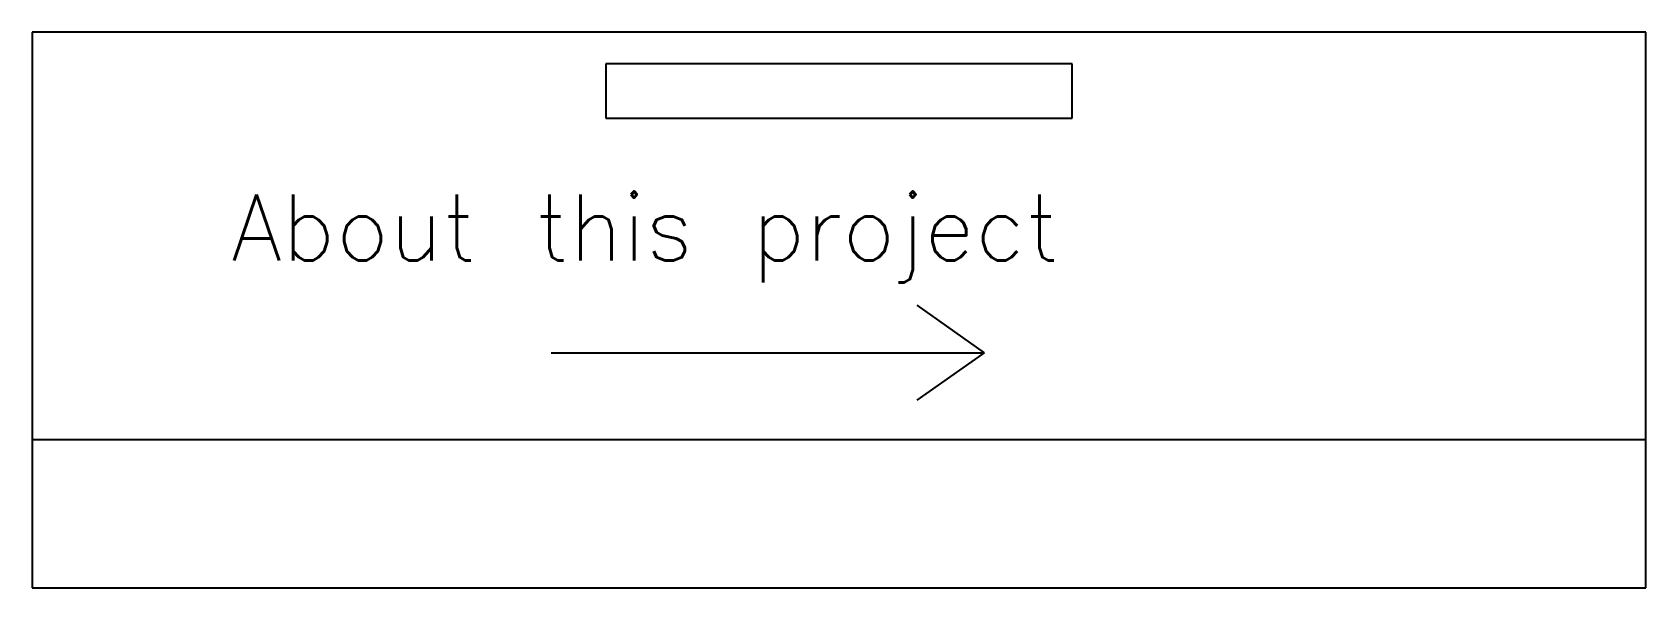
# Model space of a CAD drawing. Extents: x 1158 to 1278, y 2641 to 2682.
import ezdxf

# ---------------------------------------------------------------- set-up
doc = ezdxf.new("R2010")
doc.units = 0
doc.layers.add('ПО_УМОЛЧАНИЮ', color=7, linetype='CONTINUOUS')
doc.styles.add('MTXPL_ARIAL', font='txt.shx', dxfattribs={"height": 0.2})

msp = doc.modelspace()

# ---------------------------------------------------------------- linework, layer by layer
at = {"layer": 'ПО_УМОЛЧАНИЮ'}
for p, q in [((1277.93, 2681.97), (1157.93, 2681.97)), ((1157.93, 2681.97), (1157.93, 2640.66)), ((1277.93, 2640.66), (1277.93, 2681.97)), ((1235.28, 2679.62), (1200.59, 2679.62)), ((1200.59, 2679.62), (1200.59, 2675.57)), ((1235.28, 2675.57), (1235.28, 2679.62)), ((1200.59, 2675.57), (1235.28, 2675.57)), ((1223.73, 2661.67), (1228.72, 2658.14)), ((1196.52, 2658.14), (1228.72, 2658.14)), ((1228.72, 2658.14), (1223.73, 2654.61)), ((1277.93, 2651.66), (1157.93, 2651.66)), ((1157.93, 2651.66), (1157.93, 2640.66)), ((1277.93, 2640.66), (1277.93, 2651.66)), ((1157.93, 2640.66), (1277.93, 2640.66)), ((1157.93, 2640.66), (1277.93, 2640.66))]:
    msp.add_line(p, q, dxfattribs=at)

# ---------------------------------------------------------------- texts
at = {"layer": 'ПО_УМОЛЧАНИЮ', "style": 'MTXPL_ARIAL'}
msp.add_text('About this project', height=4.895, dxfattribs=at).set_placement((1172.73, 2665))

doc.saveas('drawing.dxf')
